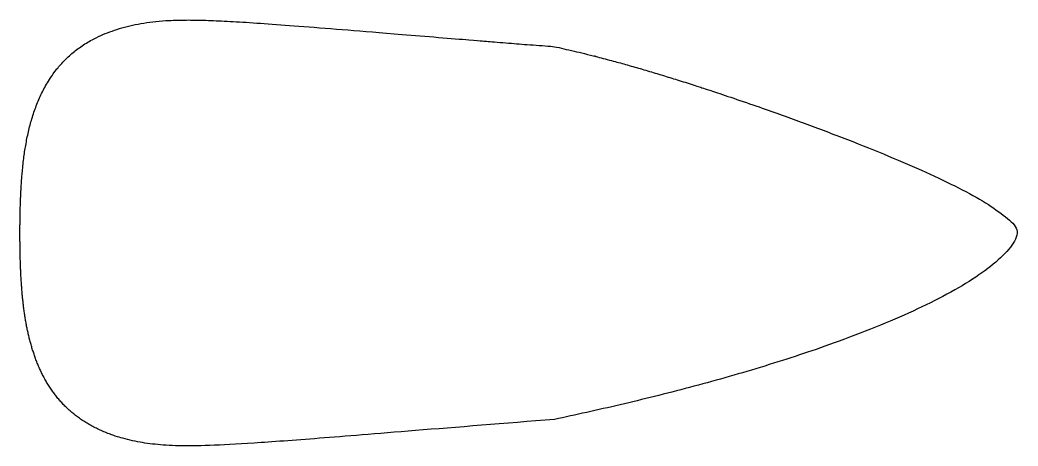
# Model space of a CAD drawing. Header units: inches. Extents: x -0.0437 to 0.0479, y -0.0196 to 0.0195.
import ezdxf

# ---------------------------------------------------------------- set-up
doc = ezdxf.new("R2010")
doc.units = ezdxf.units.IN
doc.header["$MEASUREMENT"] = 0

msp = doc.modelspace()

# ---------------------------------------------------------------- linework, layer by layer
msp.add_open_spline([(0.005353, -0.017148), (0.017255, -0.014615), (0.032006, -0.010926), (0.046325, -0.00494), (0.047923, -0.000046), (0.047923, -0.000046), (0.046573, 0.003588), (0.032486, 0.008608), (0.017255, 0.014523), (0.005353, 0.017038), (-0.022079, 0.019232), (-0.031412, 0.020334), (-0.040165, 0.017962), (-0.043719, 0.009042), (-0.043719, -0.000046), (-0.043719, -0.009134), (-0.040202, -0.018037), (-0.031412, -0.020426), (-0.022079, -0.019324), (0.005353, -0.017148)], degree=4, knots=[0, 0, 0, 0, 0, 1, 1, 1, 1, 1, 2, 2, 2, 2, 3, 4, 5, 6, 7, 8, 9, 9, 9, 9, 9])

doc.saveas('drawing.dxf')
